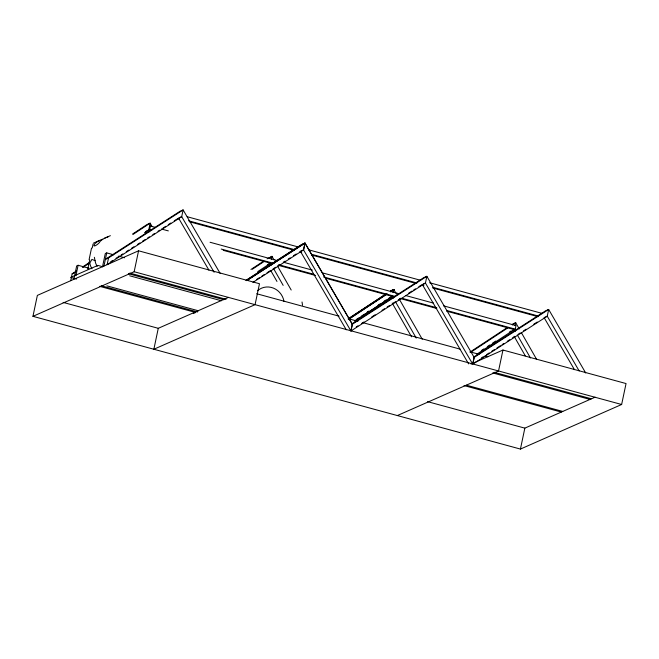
<?xml version="1.0" encoding="UTF-8"?>
<svg xmlns="http://www.w3.org/2000/svg" width="659" height="659" viewBox="0 0 659 659"><rect width="100%" height="100%" fill="white"/><g stroke="black" fill="none" stroke-linecap="round" stroke-linejoin="round"><path stroke-width="0.99" d="M471.094 364.065L502.957 350.036L626.05 383.554L621.635 404.494L520.429 449.076L32.95 316.328L37.365 295.389L138.571 250.799L259.481 283.724L255.066 304.664L153.86 349.254L158.275 328.314L228.558 297.349M70.694 280.701L72.144 273.823L76.395 271.022M73.849 279.309L76.675 265.906L78.108 265.272L89.031 268.246M75.892 275.808L78.108 265.272M89.097 259.605L91.519 248.122M87.812 268.987L89.706 259.992M92.235 247.998L93.076 244.003M102.532 266.681L105.3 253.534L106.733 252.899L113.686 254.794M103.965 266.047L106.733 252.899M108.546 257.908L107.12 264.654L181.703 216.663L183.12 209.924L179.965 211.317L105.382 259.3L108.546 257.908L183.12 209.924L220.18 273.46M32.95 316.328L134.156 271.739L138.571 250.799M146.331 231.078L149.708 229.587L150.458 226.029L155.425 227.388M271.335 259.275L271.961 256.326L267.101 258.839M252.932 282.382L303.626 249.868L305.051 243.122L301.888 244.522L246.169 280.372M246.054 280.339L301.773 244.489L304.928 243.097L352.285 324.286L350.86 331.032L425.442 283.041L426.859 276.294L423.696 277.686L351.692 324.022M393.151 292.448L393.769 289.499L390.606 290.891M393.266 292.481L393.893 289.532L390.729 290.924M472.874 363.241L474.093 357.458L548.667 309.466L585.727 373.01M472.997 363.274L474.216 357.491L426.859 276.294L352.285 324.286M502.957 350.036L498.542 370.976L397.336 415.557M515.074 325.645L515.7 322.704L512.537 324.096M512.669 330.274L515.264 329.138L516.005 325.579L443.499 305.834M520.429 449.076L524.844 428.136L595.126 397.179M82.35 267.101L89.154 262.62M132.533 234.06L146.99 224.546L150.153 223.154L152.171 226.696M82.96 267.389L88.907 263.468M133.143 234.349L150.153 223.154L148.703 230.032L149.717 231.803M144.445 232.833L148.703 230.032L150.689 230.576M250.939 269.473L263.699 261.079M252.397 269.202L264.3 261.359M268.559 258.567L271.961 256.326L273.987 259.868M257.751 271.607L270.511 263.205L271.524 264.976M348.084 318.89L385.507 294.252M349.048 318.363L385.622 294.285M348.693 319.178L386.965 293.972M390.367 291.739L393.769 289.499L396.421 293.963M348.809 319.211L387.08 294.005M390.49 291.772L393.893 289.532M367.047 312.325L368.743 311.205M356.107 319.64L358.661 317.959M361.206 316.279L364.608 314.038M367.162 312.358L368.867 311.237M378.217 305.084L379.922 303.964M384.172 301.163L385.877 300.043M354.896 321.015L392.319 296.377L393.332 298.148M355.012 321.048L392.443 296.41L389.156 297.769L390.293 299.573M470.007 352.095L507.43 327.449M470.617 352.384L508.04 327.737M512.298 324.936L515.7 322.704L519.243 328.907M481.317 350.572L483.871 348.891M487.273 346.65L489.826 344.97M492.372 343.29L495.774 341.049M509.382 332.095L511.087 330.975L512.101 332.746M476.828 354.221L514.251 329.582L515.264 331.353M110.819 261.631L112.532 260.527M115.968 258.328L119.394 256.12M121.108 255.017L122.821 253.913M126.248 251.705L128.826 250.049M131.396 248.394L133.966 246.738M137.393 244.538L139.963 242.883M142.533 241.227L145.112 239.571M147.682 237.915L149.395 236.812M152.822 234.604L154.535 233.5M157.971 231.293L159.684 230.197M163.111 227.989L165.681 226.334M168.251 224.678L170.821 223.022M174.256 220.814L176.826 219.159M246.639 280.602L304.928 243.097L303.511 249.835L350.983 331.065L352.408 324.319L305.051 243.122L246.763 280.635M256.755 279.391L259.325 277.736M261.895 276.088L264.465 274.432M267.035 272.777L270.47 270.569M273.04 268.913L275.61 267.257M278.065 265.569L279.894 264.498M283.329 262.298L285.042 261.195M288.345 258.954L290.182 257.883M293.494 255.643L296.179 254.02M356.272 326.905L357.985 325.801M361.42 323.594L363.99 321.946M371.701 316.979L375.136 314.771M381.989 310.356L384.559 308.709M387.13 307.053L389.708 305.397M393.135 303.189L394.848 302.086M398.275 299.878L400.845 298.222M408.564 293.263L411.99 291.056M413.704 289.952L415.417 288.848M418.852 286.64L421.422 284.985M473.508 357.194L545.512 310.859L548.667 309.466L547.25 316.213L579.162 370.935M481.515 357.87L483.228 356.766M486.655 354.567L489.225 352.911M491.795 351.255L494.374 349.599M496.944 347.944L500.37 345.736M502.084 344.632L503.797 343.528M507.232 341.329L509.802 339.673M512.372 338.018L514.943 336.362M518.369 334.154L520.083 333.05M523.518 330.843L526.088 329.187M533.798 324.228L537.233 322.02M473.533 363.653L547.25 316.213L544.087 317.605L574.459 369.674M93.487 243.105L99.303 240.543M104.567 238.228L110.382 235.667M149.445 226.482L150.458 226.029M72.144 273.823L75.299 272.431M268.139 264.251L270.511 263.205M300.471 251.26L303.626 249.868M193.293 313.527L195.657 312.481M423.07 284.087L425.442 283.041L472.791 364.238M187.222 216.737L298.478 247.034M308.404 249.745L420.656 280.306M429.594 282.744L541.838 313.313M188.474 220.765L293.766 249.44M311.649 254.308L416.941 282.983M432.831 287.308L538.131 315.982M177.526 218.508L179.512 219.043M189.446 221.753L293.749 250.156M299.705 251.779L301.698 252.315M311.625 255.025L415.928 283.428M421.892 285.05L423.877 285.594M432.815 288.024L538.106 316.699M161.389 229.011L168.342 230.897M210.064 242.265L277.612 260.659M283.568 262.282L312.374 270.124M322.309 272.834L398.794 293.659M405.746 295.553L433.564 303.132M149.708 229.587L151.702 230.123M221.235 249.061L273.88 263.402M278.848 264.753L313.61 274.218M323.544 276.928L395.071 296.402M402.023 298.296L436.785 307.761M446.72 310.471L515.264 329.138M223.203 250.321L272.867 263.847M278.831 265.47L315.579 275.478M325.513 278.18L394.057 296.847M400.013 298.469L436.769 308.478M446.703 311.188L514.251 329.582M118.645 256.145L124.6 257.768M256.648 293.733L339.055 316.172M348.982 318.874L357.919 321.312M362.878 322.663L460.18 349.155M470.106 351.857L479.044 354.295M484.999 355.918L487.981 356.725M134.156 271.739L621.635 404.494M129.774 273.073L226.078 299.301M494.143 372.302L591.444 398.802M102.812 266.755L97.853 265.404L70.612 277.406L76.568 279.029M128.34 273.707L223.871 299.721M492.71 372.936L590.003 399.428M129.716 275.8L221.358 300.751M106.882 285.858L198.524 310.817M101.099 285.709L197.618 311.995M466.457 385.21L562.761 411.43M99.666 286.344L194.973 312.3M464.035 385.564L561.328 412.064M63.132 302.399L158.275 328.314M427.559 401.644L524.844 428.136M95.077 260.692L91.922 259.391L89.822 263.007L90.283 265.165A20.388 19.177 66.5 0 0 91.955 268.732M422.279 284.433L468.598 363.867M300.347 251.227L346.28 329.805M214.126 272.266L181.703 216.663L178.54 218.055L208.911 270.124M521.269 332.457L536.451 359.064M517.282 334.904L530.446 357.961M514.127 336.296L525.264 355.811M399.338 299.252L422.238 339.196M395.474 301.731L416.233 338.092M392.196 303.091L411.554 336.823M277.53 266.079L291.196 290.026M273.551 268.526L283.164 285.38M267.348 264.597L268.361 266.368M270.89 270.808L276.969 281.451M145.54 231.424L146.553 233.195M94.352 257.29L95.539 262.85A20.388 19.21 65.9 0 0 97.211 266.417M302.028 301.987L302.53 305.249M108.035 236.902A20.388 19.21 65.9 0 0 100.044 241.458C99.451 243.789 91.321 248.88 94.789 243.781A20.388 19.177 66.5 0 1 102.763 239.225M257.521 290.751A16.837 15.857 66.2 0 1 273.452 288.123A16.837 15.857 66.2 0 1 284.013 301.468"/></g></svg>
